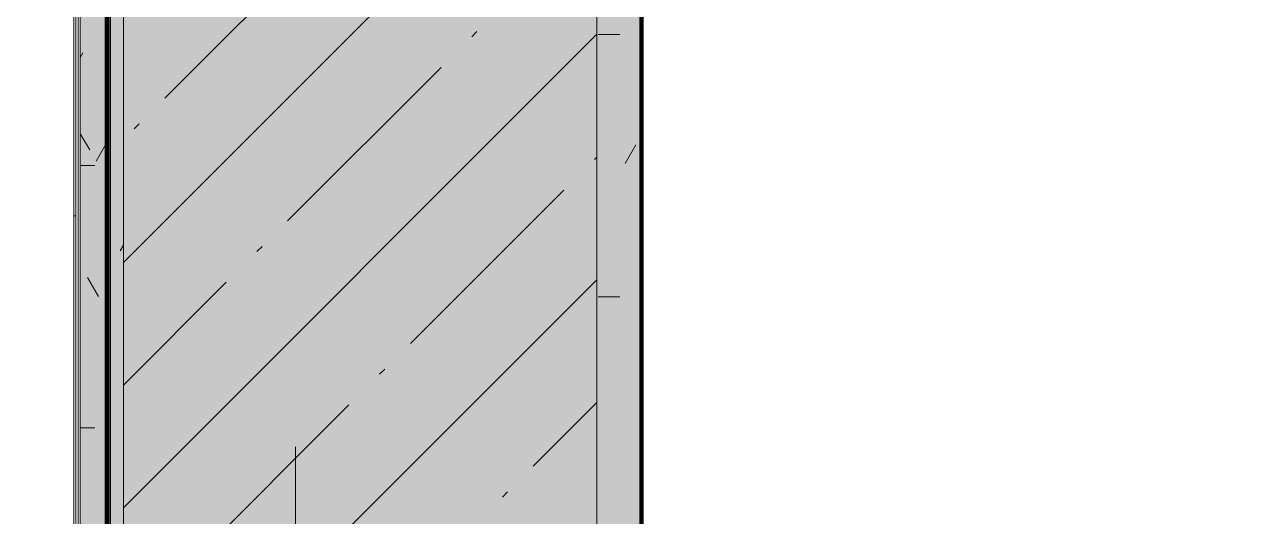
# Model space of a CAD drawing. Header units: millimetres. Extents: x -3817 to 677485, y -22715 to 103890.
# Drawn here: x 107328 to 107894, y 4796 to 5025 of the extents above; entities that cross this region are included whole.
import ezdxf

# ---------------------------------------------------------------- set-up
doc = ezdxf.new("R2010")
doc.units = ezdxf.units.MM
doc.layers.add('PDF _Геометрия', color=7, linetype='Continuous', true_color=0x1d1d1d)
doc.layers.add('PDF _Сплошная заливка', color=7, linetype='Continuous', true_color=0xffffff)

msp = doc.modelspace()

# ---------------------------------------------------------------- hatches: boundary and pattern name
at = {"layer": 'PDF _Сплошная заливка', "transparency": 33554559}
for points in [[(107394.45, 4311.35), (107593.58, 4311.35), (107593.58, 12511.35), (107373.58, 12511.35), (107373.58, 4311.35)], [(107353.58, 2061.35), (107373.58, 2061.35), (107373.58, 12291.35), (107353.58, 12291.35), (107353.58, 2081.35)]]:
    msp.add_hatch(color=256, dxfattribs=at).paths.add_polyline_path(points)

# ---------------------------------------------------------------- linework, layer by layer
at = {"layer": 'PDF _Геометрия', "color": 9, "lineweight": 9, "true_color": 0xc0c0c0}
for points in [[(107893.58, 12519.35), (107893.58, 12531.35), (105338.58, 12531.35), (105338.58, 12511.35), (107593.58, 12511.35), (107373.58, 12511.35), (105338.58, 12511.35), (105338.58, 12311.35), (107373.58, 12311.35), (107373.58, 4311.35), (107373.58, 2061.35), (107573.58, 2061.35), (107573.58, 4311.35), (107593.58, 4311.35), (107593.58, 4391.35), (107613.58, 4391.35)], [(107350.53, 4533.58), (107350.53, 4753.48), (107350.53, 4973.48), (107350.53, 5193.56)], [(107351.53, 5193.56), (107351.53, 4973.48), (107351.53, 4753.48), (107351.53, 4533.58)], [(107350.53, 4783.66), (107350.53, 4799.49), (107350.53, 4813.49), (107350.53, 4825.65), (107350.53, 4835.94), (107350.53, 4844.49), (107350.53, 4851.61), (107350.53, 4857.63), (107350.53, 4862.89), (107350.53, 4867.72), (107350.53, 4872.44), (107350.53, 4877.39), (107350.53, 4882.82), (107350.53, 4888.75), (107350.53, 4895.19), (107350.53, 4902.14), (107350.53, 4909.62), (107350.53, 4917.62), (107350.53, 4926.16), (107350.53, 4935.23), (107350.53, 4944.87), (107350.53, 4955.44), (107350.53, 4967.55), (107350.53, 4981.82), (107350.53, 4998.86), (107350.53, 5019.31), (107350.53, 5043.77)], [(107351.53, 5043.77), (107351.53, 5019.31), (107351.53, 4998.86), (107351.53, 4981.82), (107351.53, 4967.55), (107351.53, 4955.44), (107351.53, 4944.87), (107351.53, 4935.23), (107351.53, 4926.16), (107351.53, 4917.62), (107351.53, 4909.62), (107351.53, 4902.14), (107351.53, 4895.19), (107351.53, 4888.75), (107351.53, 4882.82), (107351.53, 4877.39), (107351.53, 4872.44), (107351.53, 4867.72), (107351.53, 4862.89), (107351.53, 4857.63), (107351.53, 4851.61), (107351.53, 4844.49), (107351.53, 4835.94), (107351.53, 4825.65), (107351.53, 4813.49), (107351.53, 4799.49), (107351.53, 4783.66)], [(107350.53, 4248.14), (107350.53, 4362.07), (107350.53, 4466.63), (107350.53, 4561.8), (107350.53, 4647.6), (107350.53, 4724.03), (107350.53, 4791.07), (107350.53, 4848.74), (107350.53, 4897.03), (107350.53, 4935.94), (107351.53, 4935.94), (107351.53, 4897.03), (107351.53, 4848.74), (107351.53, 4791.07), (107351.53, 4724.03), (107351.53, 4647.6), (107351.53, 4561.8), (107351.53, 4466.63), (107351.53, 4362.07), (107351.53, 4248.14)], [(107350.53, 4934.87), (107350.53, 4901.21), (107350.53, 4864.33), (107350.53, 4824.87), (107350.53, 4783.48)], [(107351.53, 4783.48), (107351.53, 4824.87), (107351.53, 4864.33), (107351.53, 4901.21), (107351.53, 4934.87)]]:
    msp.add_lwpolyline(points, dxfattribs=at)
for points in [[(105403.58, 2061.35), (107353.58, 2061.35), (107373.58, 2061.35), (107373.58, 12291.35), (107373.58, 12311.35), (105338.58, 12311.35), (105338.58, 12291.35), (107353.58, 12291.35), (107353.58, 2081.35), (105403.58, 2081.35)], [(107367.54, 2082.35), (107367.54, 12290.45), (107366.54, 12290.45), (107366.54, 2082.35)]]:
    msp.add_lwpolyline(points, close=True, dxfattribs=at)
at = {"layer": 'PDF _Геометрия', "color": 171, "lineweight": 70, "true_color": 0x8080ff}
msp.add_lwpolyline([(107366.54, 2082.35), (107366.54, 12290.45), (107365.54, 12290.45), (107365.54, 2082.35)], close=True, dxfattribs=at)
at = {"layer": 'PDF _Геометрия', "color": 7, "lineweight": 9}
msp.add_lwpolyline([(107593.58, 4391.35), (107593.58, 12291.35)], close=True, dxfattribs=at)
for points in [[(107613.58, 4391.35), (107613.58, 12290.35)], [(107352.58, 5036.81), (107352.58, 5009.44), (107352.58, 4994.8), (107352.58, 4945.22), (107352.58, 4994.8), (107352.58, 4995.17), (107352.58, 4995.58), (107352.58, 4996.02), (107352.58, 4996.5), (107352.58, 4997.02), (107352.58, 4997.57), (107352.58, 4998.16), (107352.58, 4998.78), (107352.58, 4999.45), (107352.58, 5000.14), (107352.58, 5000.87), (107352.58, 5001.63), (107352.58, 5002.43), (107352.58, 5003.26), (107352.58, 5004.12), (107352.58, 5005.02), (107352.58, 5005.95), (107352.58, 5006.9), (107352.58, 5007.9), (107352.58, 5008.92), (107352.58, 5009.97), (107352.58, 5011.05), (107352.58, 5012.16), (107352.58, 5013.3), (107352.58, 5014.47), (107352.58, 5015.67), (107352.58, 5016.9), (107352.58, 5018.15), (107352.58, 5019.43), (107352.58, 5020.74), (107352.58, 5022.08), (107352.58, 5023.44), (107352.58, 5024.83), (107352.58, 5026.24)], [(107352.58, 4794.82), (107352.58, 4796.33), (107352.58, 4797.84), (107352.58, 4799.35), (107352.58, 4800.84), (107352.58, 4802.33), (107352.58, 4803.81), (107352.58, 4805.29), (107352.58, 4806.76), (107352.58, 4808.22), (107352.58, 4809.67), (107352.58, 4811.11), (107352.58, 4812.55), (107352.58, 4813.98), (107352.58, 4815.4), (107352.58, 4816.81), (107352.58, 4818.21), (107352.58, 4819.6), (107352.58, 4820.98), (107352.58, 4822.35), (107352.58, 4823.72), (107352.58, 4825.07), (107352.58, 4826.41), (107352.58, 4827.74), (107352.58, 4829.06), (107352.58, 4830.37), (107352.58, 4831.66), (107352.58, 4832.95), (107352.58, 4834.22), (107352.58, 4835.48), (107352.58, 4836.73), (107352.58, 4837.97), (107352.58, 4841.66), (107352.58, 4845.83), (107352.58, 4850.48), (107352.58, 4855.63), (107352.58, 4861.3), (107352.58, 4867.48), (107352.58, 4874.2), (107352.58, 4879.93), (107352.58, 4883.48), (107352.58, 4886.09), (107352.58, 4889.03), (107352.58, 4893.01), (107352.58, 4894.97), (107352.58, 4897.87), (107352.58, 4900.76), (107352.58, 4903.64), (107352.58, 4906.51), (107352.58, 4909.38), (107352.58, 4912.23), (107352.58, 4915.07), (107352.58, 4917.9), (107352.58, 4920.7), (107352.58, 4923.49), (107352.58, 4926.27), (107352.58, 4929.02), (107352.58, 4931.75), (107352.58, 4934.46), (107352.58, 4937.14), (107352.58, 4939.79), (107352.58, 4942.42), (107352.58, 4945.02), (107352.58, 4947.59), (107352.58, 4950.13), (107352.58, 4952.63), (107352.58, 4955.1), (107352.58, 4957.53), (107352.58, 4959.93), (107352.58, 4962.28), (107352.58, 4964.6), (107352.58, 4966.87), (107352.58, 4969.1), (107352.58, 4971.28), (107352.58, 4973.42), (107352.58, 4975.51), (107352.58, 4977.55), (107352.58, 4979.54), (107352.58, 4981.48), (107352.58, 4983.37), (107352.58, 4985.2), (107352.58, 4986.97), (107352.58, 4988.68), (107352.58, 4990.34), (107352.58, 4991.94), (107352.58, 4993.47), (107352.58, 4996.36), (107352.58, 4999.25), (107352.58, 5002.13), (107352.58, 5005), (107352.58, 5007.86), (107352.58, 5010.72), (107352.58, 5013.56), (107352.58, 5016.41), (107352.58, 5019.24), (107352.58, 5022.07), (107352.58, 5024.9), (107352.58, 5027.71)], [(107352.58, 5027.71), (107352.58, 5024.9), (107352.58, 5022.07), (107352.58, 5019.24), (107352.58, 5016.41), (107352.58, 5013.56), (107352.58, 5010.72), (107352.58, 5007.86), (107352.58, 5005), (107352.58, 5002.13), (107352.58, 4999.25), (107352.58, 4996.36), (107352.58, 4993.47), (107352.58, 4991.94), (107352.58, 4990.34), (107352.58, 4988.68), (107352.58, 4986.97), (107352.58, 4985.2), (107352.58, 4983.37), (107352.58, 4981.48), (107352.58, 4979.54), (107352.58, 4977.55), (107352.58, 4975.51), (107352.58, 4973.42), (107352.58, 4971.28), (107352.58, 4969.1), (107352.58, 4966.87), (107352.58, 4964.6), (107352.58, 4962.28), (107352.58, 4959.93), (107352.58, 4957.53), (107352.58, 4955.1), (107352.58, 4952.63), (107352.58, 4950.13), (107352.58, 4947.59), (107352.58, 4945.02), (107352.58, 4942.42), (107352.58, 4939.79), (107352.58, 4937.14), (107352.58, 4934.46), (107352.58, 4931.75), (107352.58, 4929.02), (107352.58, 4926.27), (107352.58, 4923.49), (107352.58, 4920.7), (107352.58, 4917.9), (107352.58, 4915.07), (107352.58, 4912.23), (107352.58, 4909.38), (107352.58, 4906.51), (107352.58, 4903.64), (107352.58, 4900.76), (107352.58, 4897.87), (107352.58, 4894.97), (107352.58, 4893.01), (107352.58, 4889.03), (107352.58, 4889.02), (107352.58, 4889), (107352.58, 4888.98), (107352.58, 4888.97), (107352.58, 4888.95), (107352.58, 4888.94), (107352.58, 4888.92), (107352.58, 4888.91), (107352.58, 4888.89), (107352.58, 4888.88), (107352.58, 4888.86), (107352.58, 4888.85), (107352.58, 4888.83), (107352.58, 4888.82), (107352.58, 4888.8), (107352.58, 4888.79), (107352.58, 4888.77), (107352.58, 4888.76), (107352.58, 4888.74), (107352.58, 4888.73), (107352.58, 4888.71), (107352.58, 4888.7), (107352.58, 4888.68), (107352.58, 4888.67), (107352.58, 4888.65), (107352.58, 4888.64), (107352.58, 4888.62), (107352.58, 4888.61), (107352.58, 4888.59), (107352.58, 4888.58), (107352.58, 4888.56), (107352.58, 4888.55), (107352.58, 4888.54), (107352.58, 4888.52), (107352.58, 4888.51), (107352.58, 4888.49), (107352.58, 4888.48), (107352.58, 4888.46), (107352.58, 4888.45), (107352.58, 4888.43), (107352.58, 4888.42), (107352.58, 4888.41), (107352.58, 4888.39), (107352.58, 4888.38), (107352.58, 4888.36), (107352.58, 4888.35), (107352.58, 4888.33), (107352.58, 4888.32), (107352.58, 4888.31), (107352.58, 4888.29), (107352.58, 4888.28), (107352.58, 4888.26), (107352.58, 4888.25), (107352.58, 4888.24), (107352.58, 4888.22), (107352.58, 4888.21), (107352.58, 4888.19), (107352.58, 4888.18), (107352.58, 4888.17), (107352.58, 4888.15), (107352.58, 4888.14), (107352.58, 4888.12), (107352.58, 4888.11), (107352.58, 4888.1), (107352.58, 4888.08), (107352.58, 4888.07), (107352.58, 4888.06), (107352.58, 4888.04), (107352.58, 4888.03), (107352.58, 4888.01), (107352.58, 4888), (107352.58, 4887.99), (107352.58, 4887.97), (107352.58, 4887.96), (107352.58, 4887.95), (107352.58, 4887.93), (107352.58, 4887.92), (107352.58, 4887.91), (107352.58, 4887.89), (107352.58, 4887.88), (107352.58, 4887.87), (107352.58, 4887.85), (107352.58, 4887.84), (107352.58, 4887.83), (107352.58, 4887.81), (107352.58, 4887.8), (107352.58, 4887.79), (107352.58, 4887.77), (107352.58, 4887.76), (107352.58, 4887.75), (107352.58, 4887.73), (107352.58, 4887.72), (107352.58, 4887.71), (107352.58, 4887.69), (107352.58, 4887.68), (107352.58, 4887.67), (107352.58, 4887.65), (107352.58, 4887.64), (107352.58, 4887.63), (107352.58, 4887.62), (107352.58, 4887.6), (107352.58, 4887.59), (107352.58, 4887.58), (107352.58, 4887.56), (107352.58, 4887.55), (107352.58, 4887.54), (107352.58, 4887.53), (107352.58, 4887.51), (107352.58, 4887.5), (107352.58, 4887.49), (107352.58, 4887.47), (107352.58, 4887.46), (107352.58, 4887.45), (107352.58, 4887.44), (107352.58, 4887.42), (107352.58, 4887.41), (107352.58, 4887.4), (107352.58, 4887.39), (107352.58, 4887.37), (107352.58, 4887.36), (107352.58, 4887.35), (107352.58, 4887.33), (107352.58, 4887.32), (107352.58, 4887.31), (107352.58, 4887.3), (107352.58, 4887.28), (107352.58, 4887.27), (107352.58, 4887.26), (107352.58, 4887.25), (107352.58, 4887.23), (107352.58, 4887.22), (107352.58, 4887.21), (107352.58, 4887.2), (107352.58, 4887.18), (107352.58, 4887.17), (107352.58, 4887.16), (107352.58, 4887.15), (107352.58, 4887.14), (107352.58, 4887.12), (107352.58, 4887.11), (107352.58, 4887.1), (107352.58, 4887.09), (107352.58, 4887.07), (107352.58, 4887.06), (107352.58, 4887.05), (107352.58, 4887.04), (107352.58, 4887.03), (107352.58, 4887.01), (107352.58, 4887), (107352.58, 4886.99), (107352.58, 4886.98), (107352.58, 4886.96), (107352.58, 4886.95), (107352.58, 4886.94), (107352.58, 4886.93), (107352.58, 4886.92), (107352.58, 4886.9), (107352.58, 4886.89), (107352.58, 4886.88), (107352.58, 4886.87), (107352.58, 4886.86), (107352.58, 4886.84), (107352.58, 4886.83), (107352.58, 4886.82), (107352.58, 4886.81), (107352.58, 4886.8), (107352.58, 4886.78), (107352.58, 4886.77), (107352.58, 4886.76), (107352.58, 4886.75), (107352.58, 4886.74), (107352.58, 4886.73), (107352.58, 4886.71), (107352.58, 4886.7), (107352.58, 4886.69), (107352.58, 4886.68), (107352.58, 4886.67), (107352.58, 4886.65), (107352.58, 4886.64), (107352.58, 4886.63), (107352.58, 4886.62), (107352.58, 4886.61), (107352.58, 4886.6), (107352.58, 4886.58), (107352.58, 4886.57), (107352.58, 4886.56), (107352.58, 4886.55), (107352.58, 4886.54), (107352.58, 4886.53), (107352.58, 4886.51), (107352.58, 4886.5), (107352.58, 4886.49), (107352.58, 4886.48), (107352.58, 4886.47), (107352.58, 4886.46), (107352.58, 4886.44), (107352.58, 4886.43), (107352.58, 4886.42), (107352.58, 4886.41), (107352.58, 4886.4), (107352.58, 4886.39), (107352.58, 4886.38), (107352.58, 4886.36), (107352.58, 4886.35), (107352.58, 4886.34), (107352.58, 4886.33), (107352.58, 4886.32), (107352.58, 4886.31), (107352.58, 4886.29), (107352.58, 4886.28), (107352.58, 4886.27), (107352.58, 4886.26), (107352.58, 4886.25), (107352.58, 4886.24), (107352.58, 4886.23), (107352.58, 4886.22), (107352.58, 4886.2), (107352.58, 4886.19), (107352.58, 4886.18), (107352.58, 4886.17), (107352.58, 4886.16), (107352.58, 4886.15), (107352.58, 4886.14), (107352.58, 4886.12), (107352.58, 4886.11), (107352.58, 4886.1), (107352.58, 4886.09), (107352.58, 4886.08), (107352.58, 4886.07), (107352.58, 4886.06), (107352.58, 4886.04), (107352.58, 4886.03), (107352.58, 4886.02), (107352.58, 4886.01), (107352.58, 4886), (107352.58, 4885.99), (107352.58, 4885.98), (107352.58, 4885.97), (107352.58, 4885.95), (107352.58, 4885.94), (107352.58, 4885.93), (107352.58, 4885.92), (107352.58, 4885.91), (107352.58, 4885.9), (107352.58, 4885.89), (107352.58, 4885.88), (107352.58, 4885.86), (107352.58, 4885.85), (107352.58, 4885.84), (107352.58, 4885.83), (107352.58, 4885.82), (107352.58, 4885.81), (107352.58, 4885.8), (107352.58, 4885.79), (107352.58, 4885.77), (107352.58, 4885.76), (107352.58, 4885.75), (107352.58, 4885.74), (107352.58, 4885.73), (107352.58, 4885.72), (107352.58, 4885.71), (107352.58, 4885.7), (107352.58, 4885.69), (107352.58, 4885.67), (107352.58, 4885.66), (107352.58, 4885.65), (107352.58, 4885.64), (107352.58, 4885.63), (107352.58, 4885.62), (107352.58, 4885.61), (107352.58, 4885.6), (107352.58, 4885.58), (107352.58, 4885.57), (107352.58, 4885.56), (107352.58, 4885.55), (107352.58, 4885.54), (107352.58, 4885.53), (107352.58, 4885.52), (107352.58, 4885.51), (107352.58, 4885.5), (107352.58, 4885.48), (107352.58, 4885.47), (107352.58, 4885.46), (107352.58, 4885.45), (107352.58, 4885.44), (107352.58, 4885.43), (107352.58, 4885.42), (107352.58, 4885.41), (107352.58, 4885.4), (107352.58, 4885.38), (107352.58, 4885.37), (107352.58, 4885.36), (107352.58, 4885.35), (107352.58, 4885.34), (107352.58, 4885.33), (107352.58, 4885.32), (107352.58, 4885.31), (107352.58, 4885.29), (107352.58, 4885.28), (107352.58, 4885.27), (107352.58, 4885.26), (107352.58, 4885.25), (107352.58, 4885.24), (107352.58, 4885.23), (107352.58, 4885.22), (107352.58, 4885.21), (107352.58, 4885.19), (107352.58, 4885.18), (107352.58, 4885.17), (107352.58, 4885.16), (107352.58, 4885.15), (107352.58, 4885.14), (107352.58, 4885.13), (107352.58, 4885.12), (107352.58, 4885.1), (107352.58, 4885.09), (107352.58, 4885.08), (107352.58, 4885.07), (107352.58, 4885.06), (107352.58, 4885.05), (107352.58, 4885.04), (107352.58, 4885.03), (107352.58, 4885.02), (107352.58, 4885), (107352.58, 4884.99), (107352.58, 4884.98), (107352.58, 4884.97), (107352.58, 4884.96), (107352.58, 4884.95), (107352.58, 4884.94), (107352.58, 4884.92), (107352.58, 4884.91), (107352.58, 4884.9), (107352.58, 4884.89), (107352.58, 4884.88), (107352.58, 4884.87), (107352.58, 4884.86), (107352.58, 4884.85), (107352.58, 4884.84), (107352.58, 4884.82), (107352.58, 4884.81), (107352.58, 4884.8), (107352.58, 4884.79), (107352.58, 4884.78), (107352.58, 4884.77), (107352.58, 4884.76), (107352.58, 4884.74), (107352.58, 4884.73), (107352.58, 4884.72), (107352.58, 4884.71), (107352.58, 4884.7), (107352.58, 4884.69), (107352.58, 4884.68), (107352.58, 4884.66), (107352.58, 4884.65), (107352.58, 4884.64), (107352.58, 4884.63), (107352.58, 4884.62), (107352.58, 4884.61), (107352.58, 4884.6), (107352.58, 4884.58), (107352.58, 4884.57), (107352.58, 4884.56), (107352.58, 4884.55), (107352.58, 4884.54), (107352.58, 4884.53), (107352.58, 4884.52), (107352.58, 4884.5), (107352.58, 4884.49), (107352.58, 4884.48), (107352.58, 4884.47), (107352.58, 4884.46), (107352.58, 4884.45), (107352.58, 4884.44), (107352.58, 4884.42), (107352.58, 4884.41), (107352.58, 4884.4), (107352.58, 4884.39), (107352.58, 4884.38), (107352.58, 4884.36), (107352.58, 4884.35), (107352.58, 4884.34), (107352.58, 4884.33), (107352.58, 4884.32), (107352.58, 4884.31), (107352.58, 4884.29), (107352.58, 4884.28), (107352.58, 4884.27), (107352.58, 4884.26), (107352.58, 4884.25), (107352.58, 4884.24), (107352.58, 4884.22), (107352.58, 4884.21), (107352.58, 4884.2), (107352.58, 4884.19), (107352.58, 4884.18), (107352.58, 4884.17), (107352.58, 4884.15), (107352.58, 4884.14), (107352.58, 4884.13), (107352.58, 4884.12), (107352.58, 4884.11), (107352.58, 4884.09), (107352.58, 4884.08), (107352.58, 4884.07), (107352.58, 4884.06), (107352.58, 4884.05), (107352.58, 4884.03), (107352.58, 4884.02), (107352.58, 4884.01), (107352.58, 4884), (107352.58, 4883.99), (107352.58, 4883.98), (107352.58, 4883.96), (107352.58, 4883.95), (107352.58, 4883.94), (107352.58, 4883.93), (107352.58, 4883.91), (107352.58, 4883.9), (107352.58, 4883.89), (107352.58, 4883.88), (107352.58, 4883.87), (107352.58, 4883.85), (107352.58, 4883.84), (107352.58, 4883.83), (107352.58, 4883.82), (107352.58, 4883.81), (107352.58, 4883.79), (107352.58, 4883.78), (107352.58, 4883.77), (107352.58, 4883.76), (107352.58, 4883.74), (107352.58, 4883.73), (107352.58, 4883.72), (107352.58, 4883.71), (107352.58, 4883.69), (107352.58, 4883.68), (107352.58, 4883.67), (107352.58, 4883.66), (107352.58, 4883.64), (107352.58, 4883.63), (107352.58, 4883.62), (107352.58, 4883.61), (107352.58, 4883.6), (107352.58, 4883.58), (107352.58, 4883.57), (107352.58, 4883.56), (107352.58, 4883.54), (107352.58, 4883.53), (107352.58, 4883.52), (107352.58, 4883.51), (107352.58, 4883.49), (107352.58, 4883.48), (107352.58, 4883.47), (107352.58, 4883.46), (107352.58, 4883.44), (107352.58, 4883.43), (107352.58, 4883.42), (107352.58, 4883.41), (107352.58, 4883.39), (107352.58, 4883.38), (107352.58, 4883.37), (107352.58, 4883.35), (107352.58, 4883.34), (107352.58, 4883.33), (107352.58, 4883.32), (107352.58, 4883.3), (107352.58, 4883.29), (107352.58, 4883.28), (107352.58, 4883.26), (107352.58, 4883.25), (107352.58, 4883.24), (107352.58, 4883.22), (107352.58, 4883.21), (107352.58, 4883.2), (107352.58, 4883.19), (107352.58, 4883.17), (107352.58, 4883.16), (107352.58, 4883.15), (107352.58, 4883.13), (107352.58, 4883.12), (107352.58, 4883.11), (107352.58, 4883.09), (107352.58, 4883.08), (107352.58, 4883.07), (107352.58, 4883.05), (107352.58, 4883.04), (107352.58, 4883.03), (107352.58, 4883.01), (107352.58, 4883), (107352.58, 4882.99), (107352.58, 4882.97), (107352.58, 4882.96), (107352.58, 4882.95), (107352.58, 4882.93), (107352.58, 4882.92), (107352.58, 4882.91), (107352.58, 4882.89), (107352.58, 4882.88), (107352.58, 4882.86), (107352.58, 4882.85), (107352.58, 4882.84), (107352.58, 4882.82), (107352.58, 4882.81), (107352.58, 4882.8), (107352.58, 4882.78), (107352.58, 4882.77), (107352.58, 4882.76), (107352.58, 4882.74), (107352.58, 4882.73), (107352.58, 4882.71), (107352.58, 4882.7), (107352.58, 4882.69), (107352.58, 4882.67), (107352.58, 4882.66), (107352.58, 4882.64), (107352.58, 4882.63), (107352.58, 4882.62), (107352.58, 4882.6), (107352.58, 4882.59), (107352.58, 4882.57), (107352.58, 4882.56), (107352.58, 4882.54), (107352.58, 4882.53), (107352.58, 4882.52), (107352.58, 4882.5), (107352.58, 4882.49), (107352.58, 4882.47), (107352.58, 4882.46), (107352.58, 4882.44), (107352.58, 4882.43), (107352.58, 4882.42), (107352.58, 4882.4), (107352.58, 4882.39), (107352.58, 4882.37), (107352.58, 4882.36), (107352.58, 4882.34), (107352.58, 4882.33), (107352.58, 4882.31), (107352.58, 4882.3), (107352.58, 4882.29), (107352.58, 4882.27), (107352.58, 4882.26), (107352.58, 4882.24), (107352.58, 4882.23), (107352.58, 4882.21), (107352.58, 4882.2), (107352.58, 4882.18), (107352.58, 4882.17), (107352.58, 4882.15), (107352.58, 4882.14), (107352.58, 4882.12), (107352.58, 4882.11), (107352.58, 4882.09), (107352.58, 4882.08), (107352.58, 4882.06), (107352.58, 4882.05), (107352.58, 4882.03), (107352.58, 4882.02), (107352.58, 4882), (107352.58, 4881.99), (107352.58, 4881.97), (107352.58, 4881.96), (107352.58, 4881.94), (107352.58, 4881.93), (107352.58, 4881.91), (107352.58, 4881.89), (107352.58, 4881.88), (107352.58, 4881.86), (107352.58, 4881.85), (107352.58, 4881.83), (107352.58, 4881.82), (107352.58, 4881.8), (107352.58, 4881.79), (107352.58, 4881.77), (107352.58, 4881.75), (107352.58, 4881.74), (107352.58, 4881.72), (107352.58, 4881.71), (107352.58, 4881.69), (107352.58, 4881.68), (107352.58, 4881.66), (107352.58, 4881.64), (107352.58, 4881.63), (107352.58, 4881.61), (107352.58, 4881.6), (107352.58, 4881.58), (107352.58, 4881.56), (107352.58, 4881.55), (107352.58, 4881.53), (107352.58, 4881.52), (107352.58, 4881.5), (107352.58, 4881.48), (107352.58, 4881.47), (107352.58, 4881.45), (107352.58, 4881.43), (107352.58, 4881.42), (107352.58, 4881.4), (107352.58, 4881.38), (107352.58, 4881.37), (107352.58, 4881.35), (107352.58, 4881.34), (107352.58, 4881.32), (107352.58, 4881.3), (107352.58, 4881.29), (107352.58, 4881.27), (107352.58, 4881.25), (107352.58, 4881.24), (107352.58, 4881.22), (107352.58, 4881.2), (107352.58, 4881.19), (107352.58, 4881.17), (107352.58, 4881.15), (107352.58, 4881.13), (107352.58, 4881.12), (107352.58, 4881.1), (107352.58, 4881.08), (107352.58, 4881.07), (107352.58, 4881.05), (107352.58, 4881.03), (107352.58, 4881.02), (107352.58, 4881), (107352.58, 4880.98), (107352.58, 4880.96), (107352.58, 4880.95), (107352.58, 4880.93), (107352.58, 4880.91), (107352.58, 4880.89), (107352.58, 4880.88), (107352.58, 4880.86), (107352.58, 4880.84), (107352.58, 4880.82), (107352.58, 4880.81), (107352.58, 4880.79), (107352.58, 4880.77), (107352.58, 4880.75), (107352.58, 4880.73), (107352.58, 4880.72), (107352.58, 4880.7), (107352.58, 4880.68), (107352.58, 4880.66), (107352.58, 4880.65), (107352.58, 4880.63), (107352.58, 4880.61), (107352.58, 4880.59), (107352.58, 4880.57), (107352.58, 4880.56), (107352.58, 4880.54), (107352.58, 4880.52), (107352.58, 4880.5), (107352.58, 4880.48), (107352.58, 4880.46), (107352.58, 4880.45), (107352.58, 4880.43), (107352.58, 4880.41), (107352.58, 4880.39), (107352.58, 4880.37), (107352.58, 4880.35), (107352.58, 4880.33), (107352.58, 4880.32), (107352.58, 4880.3), (107352.58, 4880.28), (107352.58, 4880.26), (107352.58, 4880.24), (107352.58, 4880.22), (107352.58, 4880.2), (107352.58, 4880.18), (107352.58, 4880.16), (107352.58, 4880.15), (107352.58, 4880.13), (107352.58, 4880.11), (107352.58, 4880.09), (107352.58, 4880.07), (107352.58, 4880.05), (107352.58, 4880.03), (107352.58, 4880.01), (107352.58, 4879.99), (107352.58, 4879.97), (107352.58, 4879.95), (107352.58, 4879.93), (107352.58, 4879.91), (107352.58, 4879.89), (107352.58, 4879.87), (107352.58, 4879.86), (107352.58, 4879.84), (107352.58, 4879.82), (107352.58, 4879.8), (107352.58, 4879.78), (107352.58, 4879.76), (107352.58, 4879.74), (107352.58, 4879.72), (107352.58, 4879.7), (107352.58, 4879.68), (107352.58, 4879.66), (107352.58, 4879.64), (107352.58, 4879.62), (107352.58, 4879.6), (107352.58, 4879.57), (107352.58, 4879.55), (107352.58, 4879.53), (107352.58, 4879.51), (107352.58, 4879.49), (107352.58, 4879.47), (107352.58, 4879.45), (107352.58, 4879.43), (107352.58, 4879.41), (107352.58, 4879.39), (107352.58, 4879.37), (107352.58, 4879.35), (107352.58, 4879.33), (107352.58, 4879.31), (107352.58, 4879.29), (107352.58, 4879.27), (107352.58, 4879.24), (107352.58, 4879.22), (107352.58, 4879.2), (107352.58, 4879.18), (107352.58, 4879.16), (107352.58, 4879.14), (107352.58, 4879.12), (107352.58, 4879.1), (107352.58, 4879.08), (107352.58, 4879.05), (107352.58, 4879.03), (107352.58, 4879.01), (107352.58, 4878.99), (107352.58, 4878.97), (107352.58, 4878.95), (107352.58, 4878.92), (107352.58, 4878.9), (107352.58, 4878.88), (107352.58, 4878.86), (107352.58, 4878.84), (107352.58, 4878.82), (107352.58, 4878.79), (107352.58, 4878.77), (107352.58, 4878.75), (107352.58, 4878.73), (107352.58, 4878.7), (107352.58, 4878.68), (107352.58, 4878.66), (107352.58, 4878.64), (107352.58, 4878.62), (107352.58, 4878.59), (107352.58, 4878.57), (107352.58, 4878.55), (107352.58, 4878.53), (107352.58, 4878.5), (107352.58, 4878.48), (107352.58, 4878.46), (107352.58, 4878.43), (107352.58, 4878.41), (107352.58, 4878.39), (107352.58, 4878.37), (107352.58, 4878.34), (107352.58, 4878.32), (107352.58, 4878.3), (107352.58, 4878.27), (107352.58, 4878.25), (107352.58, 4878.23), (107352.58, 4878.2), (107352.58, 4878.18), (107352.58, 4878.16), (107352.58, 4878.13), (107352.58, 4878.11), (107352.58, 4878.09), (107352.58, 4878.06), (107352.58, 4878.04), (107352.58, 4878.02), (107352.58, 4877.99), (107352.58, 4877.97), (107352.58, 4877.94), (107352.58, 4877.92), (107352.58, 4877.9), (107352.58, 4877.87), (107352.58, 4877.85), (107352.58, 4877.82), (107352.58, 4877.8), (107352.58, 4877.78), (107352.58, 4877.75), (107352.58, 4877.73), (107352.58, 4877.7), (107352.58, 4877.68), (107352.58, 4877.65), (107352.58, 4877.63), (107352.58, 4877.61), (107352.58, 4877.58), (107352.58, 4877.56), (107352.58, 4877.53), (107352.58, 4877.51), (107352.58, 4877.48), (107352.58, 4877.46), (107352.58, 4877.43), (107352.58, 4877.41), (107352.58, 4877.38), (107352.58, 4877.36), (107352.58, 4877.33), (107352.58, 4877.31), (107352.58, 4877.28), (107352.58, 4877.26), (107352.58, 4877.23), (107352.58, 4877.2), (107352.58, 4877.18), (107352.58, 4877.15), (107352.58, 4877.13), (107352.58, 4877.1), (107352.58, 4877.08), (107352.58, 4877.05), (107352.58, 4877.02), (107352.58, 4877), (107352.58, 4876.97), (107352.58, 4876.95), (107352.58, 4876.92), (107352.58, 4876.89), (107352.58, 4876.87), (107352.58, 4876.84), (107352.58, 4876.82), (107352.58, 4876.79), (107352.58, 4876.76), (107352.58, 4876.74), (107352.58, 4876.71), (107352.58, 4876.68), (107352.58, 4876.66), (107352.58, 4876.63), (107352.58, 4876.6), (107352.58, 4876.58), (107352.58, 4876.55), (107352.58, 4876.52), (107352.58, 4876.5), (107352.58, 4876.47), (107352.58, 4876.44), (107352.58, 4876.41), (107352.58, 4876.39), (107352.58, 4876.36), (107352.58, 4876.33), (107352.58, 4876.31), (107352.58, 4876.28), (107352.58, 4876.25), (107352.58, 4876.22), (107352.58, 4876.19), (107352.58, 4876.17), (107352.58, 4876.14), (107352.58, 4876.11), (107352.58, 4876.08), (107352.58, 4876.06), (107352.58, 4876.03), (107352.58, 4876), (107352.58, 4875.97), (107352.58, 4875.94), (107352.58, 4875.92), (107352.58, 4875.89), (107352.58, 4875.86), (107352.58, 4875.83), (107352.58, 4875.8), (107352.58, 4875.77), (107352.58, 4875.74), (107352.58, 4875.72), (107352.58, 4875.69), (107352.58, 4875.66), (107352.58, 4875.63), (107352.58, 4875.6), (107352.58, 4875.57), (107352.58, 4875.54), (107352.58, 4875.51), (107352.58, 4875.48), (107352.58, 4875.46), (107352.58, 4875.43), (107352.58, 4875.4), (107352.58, 4875.37), (107352.58, 4875.34), (107352.58, 4875.31), (107352.58, 4875.28), (107352.58, 4875.25), (107352.58, 4875.22), (107352.58, 4875.19), (107352.58, 4875.16), (107352.58, 4875.13), (107352.58, 4875.1), (107352.58, 4875.07), (107352.58, 4875.04), (107352.58, 4875.01), (107352.58, 4874.98), (107352.58, 4874.95), (107352.58, 4874.92), (107352.58, 4874.89), (107352.58, 4874.86), (107352.58, 4874.83), (107352.58, 4874.8), (107352.58, 4874.77), (107352.58, 4874.74), (107352.58, 4874.7), (107352.58, 4874.67), (107352.58, 4874.64), (107352.58, 4874.61), (107352.58, 4874.58), (107352.58, 4874.55), (107352.58, 4874.52), (107352.58, 4874.49), (107352.58, 4874.46), (107352.58, 4874.42), (107352.58, 4874.39), (107352.58, 4874.36), (107352.58, 4874.33), (107352.58, 4874.3), (107352.58, 4874.27), (107352.58, 4874.23), (107352.58, 4874.2), (107352.58, 4867.48), (107352.58, 4861.3), (107352.58, 4855.63), (107352.58, 4850.48), (107352.58, 4845.83), (107352.58, 4841.66), (107352.58, 4837.97), (107352.58, 4836.73), (107352.58, 4835.48), (107352.58, 4834.22), (107352.58, 4832.95), (107352.58, 4831.66), (107352.58, 4830.37), (107352.58, 4829.06), (107352.58, 4827.74), (107352.58, 4826.41), (107352.58, 4825.07), (107352.58, 4823.72), (107352.58, 4822.35), (107352.58, 4820.98), (107352.58, 4819.6), (107352.58, 4818.21), (107352.58, 4816.81), (107352.58, 4815.4), (107352.58, 4813.98), (107352.58, 4812.55), (107352.58, 4811.11), (107352.58, 4809.67), (107352.58, 4808.22), (107352.58, 4806.76), (107352.58, 4805.29), (107352.58, 4803.81), (107352.58, 4802.33), (107352.58, 4800.84), (107352.58, 4799.35), (107352.58, 4797.84), (107352.58, 4796.33), (107352.58, 4794.82)], [(107352.58, 4814.19), (107352.58, 4421.68)]]:
    msp.add_lwpolyline(points, dxfattribs=at)
at = {"layer": 'PDF _Геометрия', "color": 231, "lineweight": 70, "true_color": 0xff80c0}
msp.add_lwpolyline([(107613.58, 4391.35), (107614.58, 4391.35), (107614.58, 12290.35)], dxfattribs=at)
at = {"layer": 'PDF _Геометрия', "color": 231, "lineweight": 9, "true_color": 0xff80c0}
msp.add_lwpolyline([(107614.58, 12290.35), (107613.58, 12290.35), (107613.58, 4391.35)], dxfattribs=at)
at = {"layer": 'PDF _Геометрия', "lineweight": 9}
for points in [[(107373.58, 4914.38), (107593.58, 5134.38)], [(107392.85, 4990.68), (107464.13, 5061.96)], [(107535.41, 5019.19), (107537.78, 5021.56)], [(107373.58, 4800.33), (107593.58, 5020.33)], [(107449.87, 4933.66), (107521.15, 5004.94)], [(107378.59, 4976.42), (107380.96, 4978.79)], [(107592.44, 4962.17), (107593.58, 4963.31)], [(107506.9, 4876.63), (107578.18, 4947.91)], [(107435.62, 4919.4), (107437.99, 4921.77)], [(107373.58, 4686.28), (107593.58, 4906.28)], [(107373.58, 4857.36), (107421.36, 4905.14)], [(107492.64, 4862.37), (107495.01, 4864.75)], [(107407.11, 4776.84), (107478.39, 4848.12)], [(107563.92, 4819.61), (107593.58, 4849.26)], [(107549.67, 4805.35), (107552.04, 4807.72)]]:
    msp.add_lwpolyline(points, dxfattribs=at)
at = {"layer": 'PDF _Геометрия', "color": 253, "lineweight": 9, "true_color": 0x9b9b9b}
for points in [[(107594.14, 5020.31), (107604.2, 5020.31)], [(107354.81, 5011.74), (107353.58, 5009.61)], [(107357.93, 4966.59), (107353.58, 4974.14)], [(107365.96, 4970.1), (107360.93, 4961.39)], [(107611.7, 4969.01), (107606.67, 4960.3)], [(107353.58, 4959.35), (107360.35, 4959.35)], [(107373.58, 4922.33), (107372.09, 4919.75)], [(107362.02, 4898.56), (107356.99, 4907.27)], [(107594.14, 4898.39), (107604.2, 4898.39)], [(107353.58, 4837.43), (107360.35, 4837.43)]]:
    msp.add_lwpolyline(points, dxfattribs=at)
at = {"layer": 'PDF _Геометрия', "color": 253, "lineweight": 9, "true_color": 0xaaaaaa}
msp.add_lwpolyline([(107453.58, 5.09), (107453.58, 2505.09), (107453.58, 4828.61)], dxfattribs=at)
at = {"layer": 'PDF _Сплошная заливка', "lineweight": 35, "transparency": 33554559}
msp.add_solid([(107613.58, 4391.35), (107613.58, 12291.35), (107593.58, 4391.35), (107593.58, 12291.35)], dxfattribs=at)

doc.saveas('drawing.dxf')
